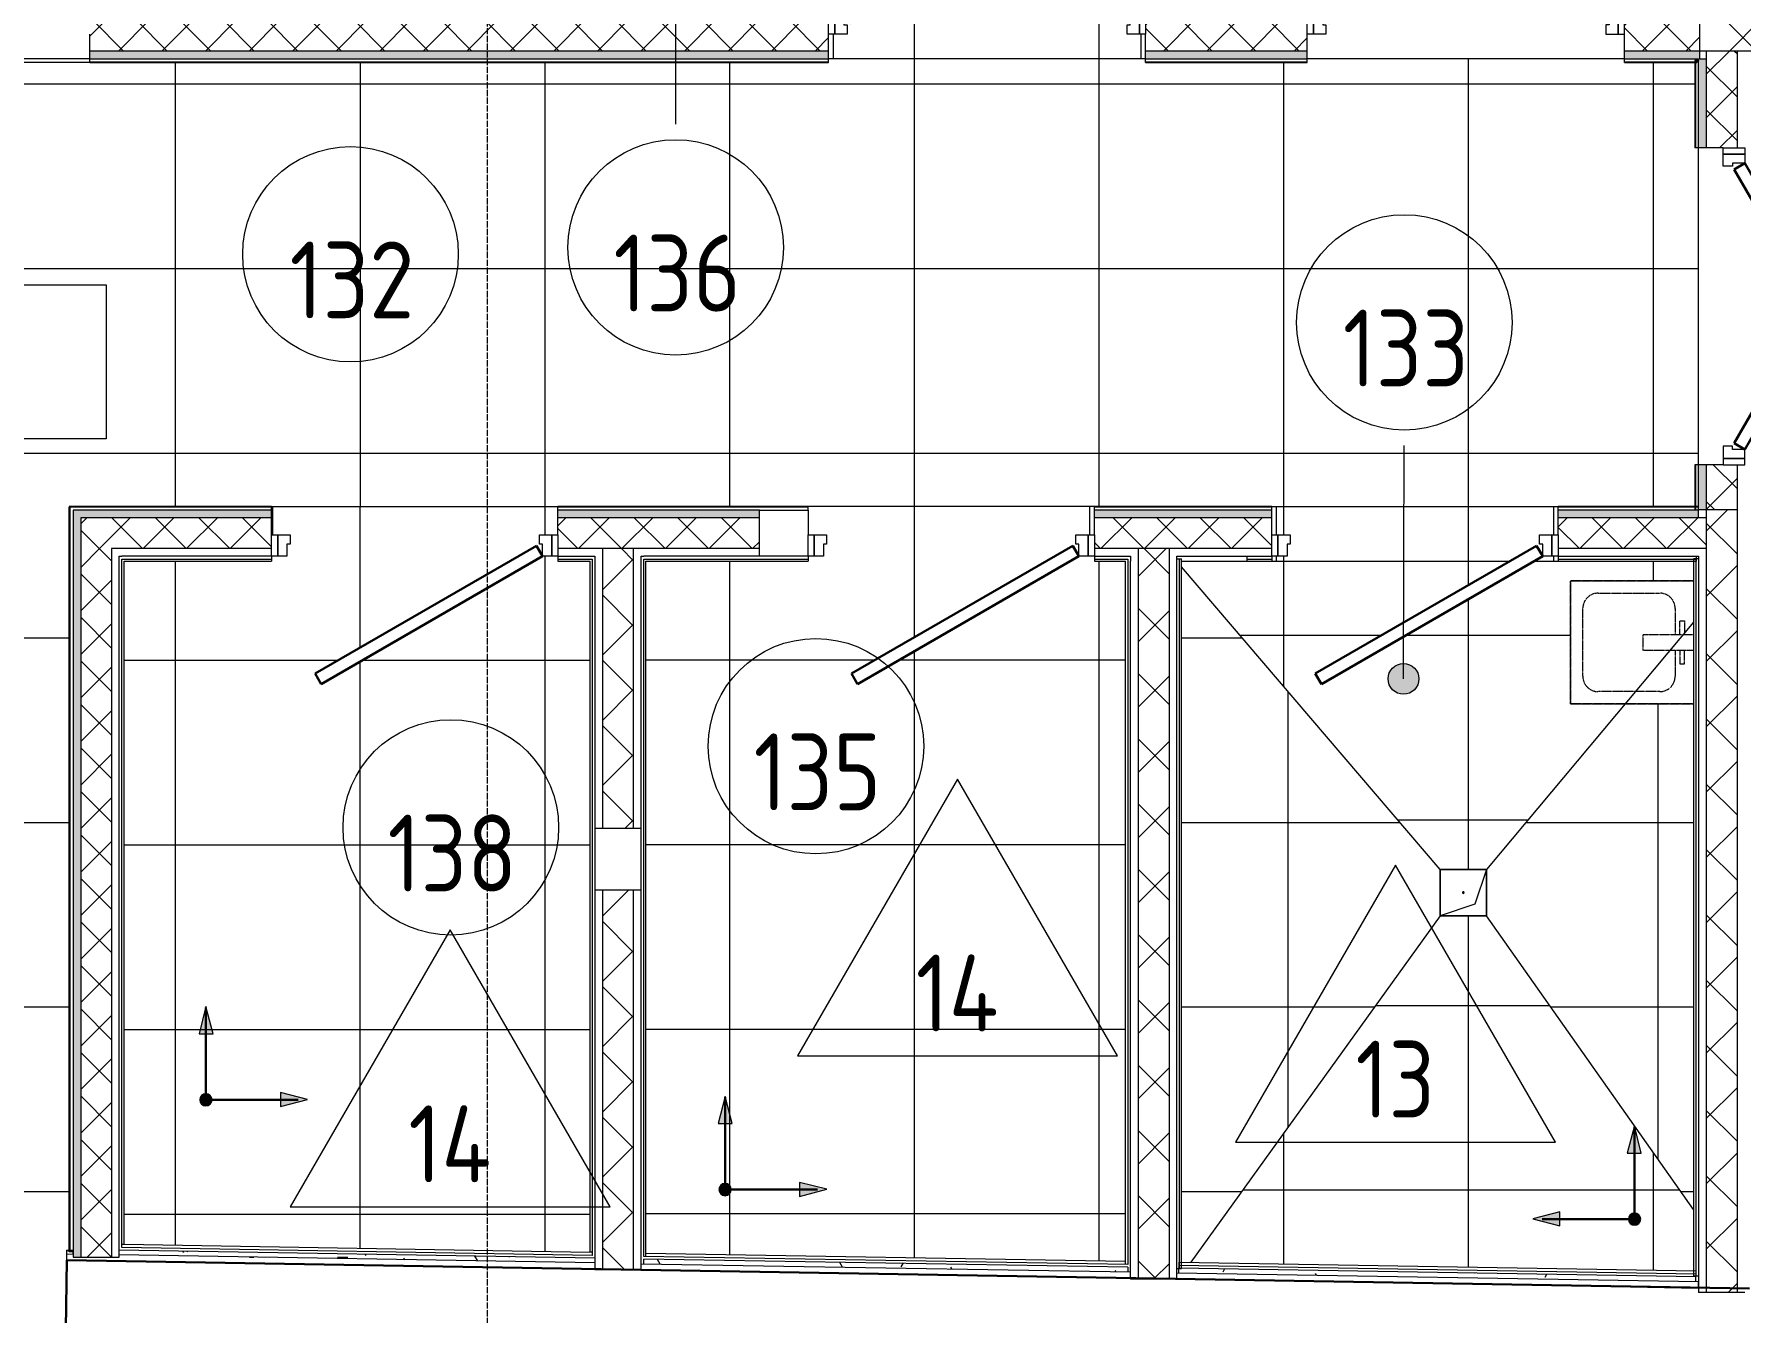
# Model space of a CAD drawing. Header units: millimetres. Extents: x -12447 to 83753, y -46415 to 46712.
# Drawn here: x 47377 to 52920, y 36903 to 41059 of the extents above; entities that cross this region are included whole.
import ezdxf

# ---------------------------------------------------------------- set-up
doc = ezdxf.new("R2010")
doc.units = ezdxf.units.MM
doc.linetypes.add('200_ШТРИХ_ш1п0_6_', pattern=[1.6, 1, -0.6])
doc.linetypes.add('ADSK_Линия сетки', pattern=[25, 20, -2.5, 0, -2.5])
for name, color, linetype, lineweight in [('Аннотация', 7, 'Continuous', 20), ('Двери', 7, 'Continuous', 9), ('Марки', 7, 'Continuous', 20), ('Марки помещений', 7, 'Continuous', 20), ('Обобщенные модели', 7, 'Continuous', 18), ('Оси', 7, 'Continuous', 9), ('Отметки', 7, 'Continuous', 9), ('Перекрытие', 7, 'Continuous', 18), ('Перекрытие штриховка', 7, 'Continuous', 18), ('Сантехника', 7, 'Continuous', 18), ('Стены внутренние', 7, 'Continuous', 18), ('Стены несущие', 7, 'Continuous', 30), ('Стены отделка', 7, 'Continuous', 30), ('Стены штриховка', 7, 'Continuous', 9), ('Узлы', 7, 'Continuous', 18)]:
    doc.layers.add(name, color=color, linetype=linetype, lineweight=lineweight)
doc.layers.add('Линии', color=7, linetype='Continuous', lineweight=9, true_color=0x00a600)
doc.styles.add('GOST Common_1', font='GOST_Common.ttf', dxfattribs={"width": 0.9, "height": 250})
pattern_1 = [(45, (0, 0), (-70.71068, 70.71068), []), (135, (0, 0), (-70.71068, -70.71068), [])]
pattern_2 = [(45, (0, 0), (-106.06602, 106.06602), []), (135, (0, 0), (-106.06602, -106.06602), [])]
pattern_3 = [(0, (0, 0), (406.4, 101.6), [33.528, -271.272, 33.528, -271.272, -1625.6]), (0, (0, 0), (406.4, 101.6), [-609.6, 33.528, -576.072, 33.528, -271.272, -711.2]), (0, (0, 0), (406.4, 101.6), [-1524, 33.528, -169.672, 33.528, -474.472]), (120, (152.4, 50.8), (-291.18818, 301.15272), [33.528, -271.272, 33.528, -271.272, -1625.6]), (120, (152.4, 50.8), (-291.18818, 301.15272), [-609.6, 33.528, -576.072, 33.528, -271.272, -711.2]), (120, (152.4, 50.8), (-291.18818, 301.15272), [-1524, 33.528, -169.672, 33.528, -474.472]), (240, (203.2, 254), (-115.21182, -402.75272), [33.528, -271.272, 33.528, -271.272, -1625.6]), (240, (203.2, 254), (-115.21182, -402.75272), [-609.6, 33.528, -576.072, 33.528, -271.272, -711.2]), (240, (203.2, 254), (-115.21182, -402.75272), [-1524, 33.528, -169.672, 33.528, -474.472])]

# ---------------------------------------------------------------- blocks, each defined once
blk = doc.blocks.new('AC_Дверь_Однопольная_Деревянная - 900х2100Н композитная Д-22п_-6540846-План полов 1-го этажа')
at = {"layer": 'Двери', "lineweight": 30}
for p, q in [((-415, 75), (303.8, 490)), ((323.8, 455.4), (-395, 40.4)), ((303.8, 490), (323.8, 455.4)), ((-395, 40.4), (-415, 75))]:
    blk.add_line(p, q, dxfattribs=at)
at = {"layer": 'Двери'}
for p, q in [((-465, 75), (-445, 75)), ((-465, 5), (-465, 75)), ((-445, 75), (-415, 75)), ((-445, 5), (-445, 75)), ((-445, 75), (-445, 5)), ((-415, 75), (-415, 35)), ((415, 75), (445, 75)), ((415, 35), (415, 75)), ((445, 75), (445, 5)), ((445, 75), (465, 75)), ((445, 5), (445, 75)), ((465, 75), (465, 5)), ((-445, 5), (-465, 5)), ((-405, 5), (-445, 5)), ((-415, 35), (-405, 35)), ((-405, 35), (-405, 5)), ((405, 35), (415, 35)), ((405, 5), (405, 35)), ((445, 5), (405, 5)), ((465, 5), (445, 5))]:
    blk.add_line(p, q, dxfattribs=at)
blk = doc.blocks.new('AC_Дверь_Двупольная_Стальная - 1000х2100Н композит с пластинами в 2-х уровнях Д26-6540843-План полов 1-го этажа')
at = {"layer": 'Двери', "lineweight": 30}
for p, q in [((-465, 75), (-62.3, 307.5)), ((-62.3, 307.5), (-42.3, 272.9)), ((62.3, 307.5), (42.3, 272.9)), ((465, 75), (62.3, 307.5)), ((-42.3, 272.9), (-445, 40.4)), ((42.3, 272.9), (445, 40.4)), ((-445, 40.4), (-465, 75)), ((445, 40.4), (465, 75))]:
    blk.add_line(p, q, dxfattribs=at)
at = {"layer": 'Двери'}
for p, q in [((-515, 75), (-495, 75)), ((-515, 5), (-515, 75)), ((-495, 75), (-465, 75)), ((-495, 5), (-495, 75)), ((-495, 75), (-495, 5)), ((-465, 75), (-465, 35)), ((495, 75), (465, 75)), ((465, 75), (465, 35)), ((495, 5), (495, 75)), ((515, 75), (495, 75)), ((495, 75), (495, 5)), ((515, 5), (515, 75)), ((-495, 5), (-515, 5)), ((-455, 5), (-495, 5)), ((-465, 35), (-455, 35)), ((-455, 35), (-455, 5)), ((465, 35), (455, 35)), ((455, 35), (455, 5)), ((455, 5), (495, 5)), ((495, 5), (515, 5))]:
    blk.add_line(p, q, dxfattribs=at)
blk = doc.blocks.new('AC_Дверь_Двупольная_Стальная - 1000х2100Н композит с пластинами в 2-х уровнях Д26-V3-План полов 1-го этажа')
at = {"layer": 'Двери', "lineweight": 30}
for p, q in [((-465, 75), (-62.3, 307.5)), ((-62.3, 307.5), (-42.3, 272.9)), ((62.3, 307.5), (42.3, 272.9)), ((465, 75), (62.3, 307.5)), ((-42.3, 272.9), (-445, 40.4)), ((42.3, 272.9), (445, 40.4)), ((-445, 40.4), (-465, 75)), ((445, 40.4), (465, 75))]:
    blk.add_line(p, q, dxfattribs=at)
at = {"layer": 'Двери'}
for p, q in [((-515, 75), (-495, 75)), ((-515, 5), (-515, 75)), ((-495, 75), (-465, 75)), ((-495, 5), (-495, 75)), ((-495, 75), (-495, 5)), ((-465, 75), (-465, 35)), ((495, 75), (465, 75)), ((465, 75), (465, 35)), ((495, 5), (495, 75)), ((515, 75), (495, 75)), ((495, 75), (495, 5)), ((515, 5), (515, 75)), ((-495, 5), (-515, 5)), ((-455, 5), (-495, 5)), ((-465, 35), (-455, 35)), ((-455, 35), (-455, 5)), ((465, 35), (455, 35)), ((455, 35), (455, 5)), ((455, 5), (495, 5)), ((495, 5), (515, 5))]:
    blk.add_line(p, q, dxfattribs=at)
blk = doc.blocks.new('GM_Отверстие прямоугольное _в плите_ - Отверстие-1400855-План полов 1-го этажа')
at = {"layer": 'Обобщенные модели'}
for p, q in [((-75, -75), (-75, 75)), ((-75, 75), (75, 75)), ((75, 75), (-75, 75)), ((-75, 75), (-75, -75)), ((-37.5, 37.5), (75, 75)), ((75, 75), (75, -75)), ((75, -75), (75, 75)), ((-75, -75), (-37.5, 37.5)), ((75, -75), (-75, -75)), ((-75, -75), (75, -75))]:
    blk.add_line(p, q, dxfattribs=at)
for start, end in [(360, 180), (180, 360), (60, 165), (300, 360), (195, 270)]:
    blk.add_arc((0, 0), 2.5, start, end, dxfattribs=at)
blk = doc.blocks.new('SND_2D_Раковина - 400х400-V91-План полов 1-го этажа')
at = {"layer": 'Сантехника', "linetype": '200_ШТРИХ_ш1п0_6_'}
for p, q in [((-200, 180), (-200, -220)), ((-200, -220), (-200, 180)), ((-25, 180), (-25, 15)), ((25, 15), (25, 180)), ((200, -220), (200, 180)), ((200, 180), (200, -220)), ((-110, 120), (-25, 120)), ((-70, 150), (-25, 150)), ((-70, 135), (-70, 150)), ((-25, 135), (-70, 135)), ((70, 150), (25, 150)), ((25, 135), (70, 135)), ((25, 120), (110, 120)), ((70, 135), (70, 150)), ((-160, -130), (-160, 70)), ((160, 70), (160, -130)), ((-25, 15), (25, 15)), ((-200, -220), (200, -220)), ((200, -220), (-200, -220)), ((110, -180), (-110, -180))]:
    blk.add_line(p, q, dxfattribs=at)
for centre, start, end in [((-110, 70), 90, 180), ((110, 70), 0, 90), ((-110, -130), 180, 270), ((110, -130), 270, 0)]:
    blk.add_arc(centre, 50, start, end, dxfattribs=at)
blk = doc.blocks.new('AC_Дверь_Однопольная_Деревянная - 1000х2100 композит Д24п-6540842-План полов 1-го этажа')
at = {"layer": 'Двери', "lineweight": 30}
for p, q in [((-465, 75), (340.4, 540)), ((360.4, 505.4), (-445, 40.4)), ((340.4, 540), (360.4, 505.4)), ((-445, 40.4), (-465, 75))]:
    blk.add_line(p, q, dxfattribs=at)
at = {"layer": 'Двери'}
for p, q in [((-515, 75), (-495, 75)), ((-515, 5), (-515, 75)), ((-495, 75), (-465, 75)), ((-495, 5), (-495, 75)), ((-495, 75), (-495, 5)), ((-465, 75), (-465, 35)), ((465, 75), (495, 75)), ((465, 35), (465, 75)), ((495, 75), (495, 5)), ((495, 75), (515, 75)), ((495, 5), (495, 75)), ((515, 75), (515, 5)), ((-495, 5), (-515, 5)), ((-455, 5), (-495, 5)), ((-465, 35), (-455, 35)), ((-455, 35), (-455, 5)), ((455, 35), (465, 35)), ((455, 5), (455, 35)), ((495, 5), (455, 5)), ((515, 5), (495, 5))]:
    blk.add_line(p, q, dxfattribs=at)
blk = doc.blocks.new('ADSK_Марка_Помещение_ОдноЗначение - Номер-159740-План полов 1-го этажа')
at = {"layer": 'Марки помещений'}
blk.add_circle((0, 0), 3.5, dxfattribs=at)
blk = doc.blocks.new('ADSK_Марка_ПерекрытиеПол - Экземпляр_Отделка пола-158379-План полов 1-го этажа')
at = {"layer": 'Марки', "color": 1, "true_color": 0xff0000}
for p, q in [((0, 9), (-5.196, 0)), ((5.196, 0), (0, 9)), ((-5.196, 0), (5.196, 0))]:
    blk.add_line(p, q, dxfattribs=at)
blk = doc.blocks.new('Высотные отметки - Рамка-12095-План полов 1-го этажа')
at = {"layer": 'Аннотация'}
for p, q in [((-6.5, 0), (-6.5, 5)), ((-6.5, 5), (6.5, 5)), ((6.5, 5), (6.5, 0)), ((6.5, 0), (-6.5, 0))]:
    blk.add_line(p, q, dxfattribs=at)

msp = doc.modelspace()

# ---------------------------------------------------------------- hatches: boundary and pattern name
at = {"layer": 'Марки помещений'}
h = msp.add_hatch(color=256, dxfattribs=at)
edge = h.paths.add_edge_path()
edge.add_arc((51824.691, 38963.326), 50, 0, 360)
at = {"layer": 'Перекрытие штриховка', "lineweight": 9, "true_color": 0x787878}
h = msp.add_hatch(dxfattribs=at)
h.set_pattern_fill('FP_151', color=8, style=0, pattern_type=2)
h.set_pattern_definition([(270, (50235.9, 42158.8), (600, 4e-14), []), (0, (50235.9, 42158.8), (0, 600), [])])
h.paths.add_polyline_path([(51060.136, 41140.805), (51060.136, 41138.805), (51060.802, 41138.805)])
h.paths.add_polyline_path([(50007.136, 41128.805), (50812.539, 41593.805), (50832.539, 41559.164), (50027.136, 41094.164), (50010.454, 41123.057)])
h.paths.add_polyline_path([(50017.136, 40978.805), (50972.136, 40978.805), (50972.136, 41058.805), (50927.136, 41058.805), (50927.136, 41088.805), (50937.136, 41088.805), (50937.136, 41128.805), (50987.136, 41128.805), (50987.136, 41140.805), (51060.136, 41140.805), (51060.136, 42952.805), (51072.136, 42952.805), (51072.136, 42988.805), (51083.986, 42988.805), (51083.986, 43418.805), (49943.986, 43418.805), (49943.986, 42946.805), (49884.136, 42946.805), (49884.136, 41140.805), (49957.136, 41140.805), (49957.136, 41128.805), (50007.136, 41128.805), (50007.136, 41088.805), (50017.136, 41088.805), (50017.136, 41058.805), (49972.136, 41058.805), (49972.136, 40978.805), (50007.136, 40978.805)])
h.paths.add_polyline_path([(51060.136, 41128.805), (51072.136, 41128.805), (51072.136, 41134.805), (51060.136, 41134.805)])
h.paths.add_polyline_path([(49878.136, 42946.805), (49878.136, 42958.805), (49872.136, 42958.805), (49872.136, 42946.805)])
h = msp.add_hatch(dxfattribs=at)
h.set_pattern_fill('FP_74', color=8, style=0, pattern_type=2)
h.set_pattern_definition([(0, (46635.9, 33073.96), (0, 600), []), (90, (46635.9, 33073.96), (-600, 4e-14), [])])
h.paths.add_polyline_path([(46687.957, 40978.805), (47557.957, 40978.805), (47557.957, 41058.805), (47497.957, 41058.805), (47497.957, 41088.805), (47507.957, 41088.805), (47507.957, 41128.805), (47557.957, 41128.805), (47557.957, 41144.705), (48256.235, 41144.705), (48256.235, 42586.266), (47891.776, 41955.004), (47857.135, 41975.004), (48256.235, 42666.266), (48256.235, 42923.805), (46026.444, 42923.805), (46026.444, 41144.705), (46627.957, 41144.705), (46627.957, 41128.805), (46677.957, 41128.805), (46677.957, 41088.805), (46687.957, 41088.805), (46687.957, 41058.805), (46627.957, 41058.805), (46627.957, 40978.805), (46677.957, 40978.805)])
h.paths.add_polyline_path([(46697.957, 41094.164), (46677.957, 41128.805), (47396.758, 41543.805), (47416.758, 41509.164), (46736.141, 41116.21)])
h = msp.add_hatch(dxfattribs=at)
h.set_pattern_fill('FP_65', color=8, style=0, pattern_type=2)
h.set_pattern_definition([(0, (49635.9, 37296.7), (0, 600), []), (90, (49635.9, 37296.7), (-600, 4e-14), [])])
h.paths.add_polyline_path([(47455.885, 33467.866), (47455.885, 33471.553), (48438.885, 33471.553), (48438.885, 35363), (48470.885, 35363), (48470.885, 36283), (48030.526, 35520.276), (47995.885, 35540.276), (48470.885, 36363), (48470.885, 36413), (48438.885, 36413), (48438.885, 36587.866), (48435.875, 36587.528), (48435.682, 36576.121), (47474.429, 36592.379), (47483.37, 37106.301), (47490.957, 37106.301), (47490.957, 39521.692), (47492.957, 39521.692), (47492.957, 39523.692), (52770.957, 39523.692), (52770.957, 39659.192), (52782.957, 39659.192), (52782.957, 40689.192), (52770.957, 40689.192), (52770.957, 40966.805), (52542.136, 40966.805), (52542.136, 40978.805), (51512.136, 40978.805), (51512.136, 40966.805), (50987.136, 40966.805), (50987.136, 40978.805), (49957.136, 40978.805), (49957.136, 40966.805), (47557.957, 40966.805), (47557.957, 40978.805), (46627.957, 40978.805), (46627.957, 40966.805), (46021.854, 40966.805), (46021.854, 37131.02), (46261.544, 37126.966), (46252.604, 36613.044), (46153.724, 36614.717), (46153.724, 35618.813), (46151.724, 35618.813), (46151.7, 35616.813), (46007.694, 35616.813), (46013.182, 33850.813), (46163.492, 33850.813), (46163.492, 33848.813), (46165.492, 33848.813), (46165.492, 33471.553), (46405.885, 33471.553), (46405.885, 33467.866), (47353.675, 33467.866)])
h.paths.add_polyline_path([(46003.492, 33838.813), (46007.182, 33839.813), (46007.182, 33844.813), (46001.182, 33844.794), (46001.2, 33838.813)])
h.paths.add_polyline_path([(45995.676, 35622.794), (46001.676, 35622.831), (46001.182, 35628.813), (45995.657, 35628.813), (45995.676, 35622.831)])
h.paths.add_polyline_path([(46141.724, 36620.819), (46147.724, 36620.819), (46147.656, 36626.821), (46141.724, 36626.818), (46141.724, 36625.042)])
h.paths.add_polyline_path([(52782.957, 40972.805), (52782.957, 40978.805), (52776.957, 40978.805), (52776.957, 40972.805)])
h = msp.add_hatch(dxfattribs=at)
h.set_pattern_fill('FP_66', color=8, style=0, pattern_type=2)
h.set_pattern_definition([(270, (47235.84, 39023.7), (600, 4e-14), []), (0, (47235.84, 39023.7), (0, 600), [])])
h.paths.add_polyline_path([(49027.957, 39361.692), (48309.156, 38946.692), (48289.156, 38981.333), (49007.957, 39396.333), (49025.95, 39365.167)])
h.paths.add_polyline_path([(49182.057, 37100.575), (49182.057, 39345.792), (49077.957, 39345.792), (49077.957, 39361.692), (49027.957, 39361.692), (49027.957, 39401.692), (49017.957, 39401.692), (49017.957, 39431.692), (49077.957, 39431.692), (49077.957, 39523.692), (48152.062, 39523.692), (48152.062, 39431.692), (48207.957, 39431.692), (48207.957, 39401.692), (48197.957, 39401.692), (48197.957, 39361.692), (48147.957, 39361.692), (48147.957, 39345.792), (47668.857, 39345.792), (47668.857, 37126.168), (49177.957, 37100.644)])
h = msp.add_hatch(dxfattribs=at)
h.set_pattern_fill('FP_67', color=8, style=0, pattern_type=2)
h.set_pattern_definition([(270, (46635.9, 37225), (600, 4e-14), []), (0, (46635.9, 37225), (0, 600), [])])
h.paths.add_polyline_path([(50770.457, 39361.692), (50051.656, 38946.692), (50031.656, 38981.333), (50750.457, 39396.333), (50766.845, 39367.947)])
h.paths.add_polyline_path([(50922.057, 37071.146), (50922.057, 39345.792), (50820.457, 39345.792), (50820.457, 39361.692), (50770.457, 39361.692), (50770.457, 39401.692), (50760.457, 39401.692), (50760.457, 39431.692), (50805.457, 39431.692), (50805.457, 39523.692), (49890.457, 39523.692), (49890.457, 39431.692), (49950.457, 39431.692), (49950.457, 39401.692), (49940.457, 39401.692), (49940.457, 39361.692), (49890.457, 39361.692), (49890.457, 39345.792), (49363.857, 39345.792), (49363.857, 37097.5), (50911.182, 37071.329)])
h = msp.add_hatch(dxfattribs=at)
h.set_pattern_fill('FP_71', color=8, style=0, pattern_type=2)
h.set_pattern_definition([(0, (46035.9, 37296.7), (0, 600), []), (90, (46035.9, 37296.7), (-600, 4e-14), [])])
h.paths.add_polyline_path([(52276.716, 39361.692), (52276.716, 39401.692), (52266.716, 39401.692), (52266.716, 39431.692), (52311.716, 39431.692), (52311.716, 39523.692), (51411.716, 39523.692), (51411.716, 39431.692), (51456.716, 39431.692), (51456.716, 39401.692), (51446.716, 39401.692), (51446.716, 39361.692), (51411.716, 39361.692), (51411.716, 39345.792), (52169.176, 39345.792), (52256.716, 39396.333), (52262.075, 39387.051)])
h.paths.add_polyline_path([(52311.716, 39345.792), (52311.716, 39361.692), (52276.716, 39361.692), (52249.176, 39345.792), (52306.716, 39345.792)])
h = msp.add_hatch(dxfattribs=at)
h.set_pattern_fill('FP_70', color=8, style=0, pattern_type=2)
h.set_pattern_definition([(0, (46051.2, 37296.7), (0, 600), []), (90, (46051.2, 37296.7), (-599.836, 4e-14), [])])
h.paths.add_polyline_path([(51094.951, 37033.216), (51094.951, 37046.982), (51087.957, 37046.982), (51087.957, 37033.335)])
h.paths.add_polyline_path([(51133.815, 37067.564), (51943.857, 38193.805), (51943.857, 38343.805), (51103.857, 39327.178), (51103.857, 37068.071)])
h = msp.add_hatch(dxfattribs=at)
h.set_pattern_fill('FP_73', color=8, style=0, pattern_type=2)
h.set_pattern_definition([(0, (46035.9, 37304.93), (0, 599.88), []), (90, (46035.9, 37304.93), (-600, 4e-14), [])])
h.paths.add_polyline_path([(51943.857, 38343.805), (52093.857, 38343.805), (52544.487, 38881.912), (52367.057, 38881.912), (52367.057, 39281.912), (52767.057, 39281.912), (52767.057, 39345.792), (52249.176, 39345.792), (51557.915, 38946.692), (51537.915, 38981.333), (52169.176, 39345.792), (51103.857, 39345.792), (51103.857, 39327.178), (51537.915, 38819.034)])
h = msp.add_hatch(dxfattribs=at)
h.set_pattern_fill('FP_72', color=8, style=0, pattern_type=2)
h.set_pattern_definition([(0, (46052.87, 37296.7), (0, 600), []), (90, (46052.87, 37296.7), (-599.83, 4e-14), [])])
h.paths.add_polyline_path([(52767.057, 37239.082), (52767.057, 38881.912), (52544.487, 38881.912), (52093.857, 38343.805), (52093.857, 38193.805), (52723.169, 37301.324)])
h = msp.add_hatch(dxfattribs=at)
h.set_pattern_fill('FP_69', color=8, style=0, pattern_type=2)
h.set_pattern_definition([(0, (46035.9, 37301.9), (0, 599.915), []), (90, (46035.9, 37301.9), (-600, 4e-14), [])])
h.paths.add_polyline_path([(52782.957, 37004.667), (52782.957, 37022.304), (52775.007, 37022.304), (52775.303, 37004.796)])
h.paths.add_polyline_path([(52767.057, 37039.941), (52767.057, 37239.082), (52093.857, 38193.805), (51943.857, 38193.805), (51133.815, 37067.564), (52507.283, 37044.334)])
at = {"layer": 'Стены внутренние', "lineweight": 9, "true_color": 0x0000ff}
h = msp.add_hatch(dxfattribs=at)
h.set_pattern_fill('FP_1', color=5, style=0, pattern_type=2)
h.set_pattern_definition(pattern_1)
h.paths.add_polyline_path([(51197.136, 41003.805), (51512.136, 41003.805), (51512.136, 41103.805), (50987.136, 41103.805), (50987.136, 41003.805), (51116.294, 41003.805)])
h.paths.add_polyline_path([(52787.719, 41003.805), (52787.719, 41103.805), (52542.136, 41103.805), (52542.136, 41003.805), (52782.957, 41003.805)])
h.paths.add_polyline_path([(49722.136, 41003.805), (49957.136, 41003.805), (49957.136, 41103.805), (47557.957, 41103.805), (47557.957, 41003.805), (49025.95, 41003.805)])
h.paths.add_polyline_path([(46027.071, 41003.805), (46627.957, 41003.805), (46627.957, 41103.805), (46021.854, 41103.805), (46021.854, 41003.805)])
h.paths.add_polyline_path([(45993.942, 41003.805), (45994.709, 41103.805), (45991.854, 41103.805), (45991.854, 41003.805)])
at = {"layer": 'Стены внутренние', "lineweight": 9}
h = msp.add_hatch(dxfattribs=at)
h.set_pattern_fill('FP_2', color=256, style=0, pattern_type=2)
h.set_pattern_definition(pattern_2)
h.paths.add_polyline_path([(52787.719, 41003.805), (54813.834, 41003.805), (54813.025, 41103.805), (52787.719, 41103.805)])
at = {"layer": 'Стены внутренние'}
h = msp.add_hatch(color=256, dxfattribs=at)
h.paths.add_polyline_path([(49025.95, 40978.805), (49957.136, 40978.805), (49957.136, 41003.805), (47557.957, 41003.805), (47558.438, 40978.805), (48607.882, 40978.805)])
h.paths.add_polyline_path([(46034.567, 40978.805), (46627.957, 40978.805), (46627.957, 41003.805), (46021.854, 41003.805), (46021.854, 40978.805)])
h.paths.add_polyline_path([(52776.957, 40978.805), (52787.719, 40978.805), (52787.719, 41003.805), (52542.136, 41003.805), (52542.136, 40978.805)])
h.paths.add_polyline_path([(51512.136, 40978.805), (51512.136, 41003.805), (50987.136, 41003.805), (50987.136, 40978.805), (51238.036, 40978.805)])
h = msp.add_hatch(color=256, dxfattribs=at)
h.paths.add_polyline_path([(52788.57, 39513.805), (52807.957, 39513.805), (52807.957, 39659.192), (52782.957, 39659.192), (52782.957, 39513.805)])
h.paths.add_polyline_path([(52782.957, 40689.192), (52807.957, 40689.192), (52807.957, 40978.805), (52782.957, 40978.166), (52782.957, 40875.8)])
at = {"layer": 'Стены внутренние', "lineweight": 9, "true_color": 0x0000ff}
h = msp.add_hatch(dxfattribs=at)
h.set_pattern_fill('FP_1', color=5, style=0, pattern_type=2)
h.set_pattern_definition(pattern_1)
h.paths.add_polyline_path([(52898.316, 39513.805), (52907.957, 39513.805), (52907.957, 39659.192), (52807.957, 39659.192), (52807.957, 39513.805)])
h.paths.add_polyline_path([(52907.957, 40689.192), (52907.957, 41003.805), (52807.957, 41003.805), (52807.957, 40689.192), (52898.316, 40689.192)])
at = {"layer": 'Стены внутренние'}
h = msp.add_hatch(color=256, dxfattribs=at)
h.paths.add_polyline_path([(49197.957, 39486.692), (49732.957, 39486.692), (49732.957, 39511.692), (49077.957, 39511.692), (49077.957, 39486.692)])
h.paths.add_polyline_path([(52782.957, 39486.692), (52782.957, 39511.692), (52326.716, 39511.692), (52326.716, 39486.692), (52370.501, 39486.692)])
h.paths.add_polyline_path([(51062.957, 39486.692), (51396.716, 39486.692), (51396.716, 39511.692), (50820.457, 39511.692), (50820.457, 39486.692), (51061.615, 39486.692)])
h.paths.add_polyline_path([(47771.744, 39486.692), (48147.957, 39486.692), (48147.957, 39511.692), (47502.957, 39511.692), (47502.957, 39486.692), (47652.957, 39486.692)])
msp.add_hatch(color=256, dxfattribs=at).paths.add_polyline_path([(47505.907, 37083.967), (47527.957, 37083.967), (47527.957, 39486.692), (47502.957, 39486.692), (47502.957, 37083.967)])
at = {"layer": 'Стены внутренние', "lineweight": 9, "true_color": 0x0000ff}
h = msp.add_hatch(dxfattribs=at)
h.set_pattern_fill('FP_1', color=5, style=0, pattern_type=2)
h.set_pattern_definition(pattern_1)
h.paths.add_polyline_path([(47652.957, 39386.692), (48147.957, 39386.692), (48147.957, 39486.692), (47527.957, 39486.692), (47527.957, 39386.692), (47648.456, 39386.692)])
h.paths.add_polyline_path([(52807.957, 39386.692), (52807.957, 39486.692), (52326.716, 39486.692), (52326.716, 39386.692), (52788.57, 39386.692)])
h.paths.add_polyline_path([(49444.019, 39386.692), (49732.957, 39386.692), (49732.957, 39486.692), (49077.957, 39486.692), (49077.957, 39386.692), (49347.957, 39386.692)])
h.paths.add_polyline_path([(51062.957, 39386.692), (51396.716, 39386.692), (51396.716, 39486.692), (50820.457, 39486.692), (50820.457, 39386.692), (51062.688, 39386.692)])
at = {"layer": 'Стены внутренние', "lineweight": 9}
h = msp.add_hatch(dxfattribs=at)
h.set_pattern_fill('FP_2', color=256, style=0, pattern_type=2)
h.set_pattern_definition(pattern_2)
h.paths.add_polyline_path([(52907.957, 36968.805), (52907.957, 39513.805), (52807.957, 39513.805), (52807.957, 36968.805)])
at = {"layer": 'Стены внутренние', "lineweight": 9, "true_color": 0x0000ff}
h = msp.add_hatch(dxfattribs=at)
h.set_pattern_fill('FP_1', color=5, style=0, pattern_type=2)
h.set_pattern_definition(pattern_1)
h.paths.add_polyline_path([(47527.957, 37083.967), (47627.957, 37083.967), (47627.682, 39386.692), (47527.957, 39386.692), (47527.957, 37301.324)])
at = {"layer": 'Стены внутренние', "lineweight": 9}
h = msp.add_hatch(dxfattribs=at)
h.set_pattern_fill('FP_2', color=256, style=0, pattern_type=2)
h.set_pattern_definition(pattern_2)
h.paths.add_polyline_path([(49322.957, 37043.268), (49322.957, 38276.692), (49222.957, 38276.692), (49222.957, 37044.875), (49317.957, 37043.268)])
h.paths.add_polyline_path([(49322.957, 38476.692), (49322.957, 39386.692), (49222.957, 39386.692), (49222.957, 38476.692)])
h = msp.add_hatch(dxfattribs=at)
h.set_pattern_fill('FP_2', color=256, style=0, pattern_type=2)
h.set_pattern_definition(pattern_2)
h.paths.add_polyline_path([(51062.957, 37013.755), (51062.688, 39386.692), (50962.957, 39386.692), (50963.097, 37015.444)])
h = msp.add_hatch(dxfattribs=at)
h.set_pattern_fill('FP_6', color=256, style=0, pattern_type=2)
h.set_pattern_definition(pattern_3)
h.paths.add_polyline_path([(49197.957, 37065.301), (49197.957, 37080.303), (47652.957, 37106.434), (47652.957, 37091.432), (49188.856, 37065.455)])
h = msp.add_hatch(dxfattribs=at)
h.set_pattern_fill('FP_6', color=256, style=0, pattern_type=2)
h.set_pattern_definition(pattern_3)
h.paths.add_polyline_path([(50928.957, 37036.024), (50928.957, 37051.026), (49356.957, 37077.497), (49356.957, 37062.611), (50928.22, 37036.036)])
h = msp.add_hatch(dxfattribs=at)
h.set_pattern_fill('FP_6', color=256, style=0, pattern_type=2)
h.set_pattern_definition(pattern_3)
h.paths.add_polyline_path([(52774.711, 37004.806), (52774.965, 37019.804), (51095.205, 37048.214), (51094.951, 37033.216), (52507.283, 37009.329)])
at = {"layer": 'Узлы', "true_color": 0xff0000}
for points in [[(47912.695, 37810.2), (47958.303, 37810.2), (47934.678, 37898.37), (47914.678, 37818.154)], [(47934.678, 37575.549), (47939.854, 37576.23), (47944.678, 37578.228), (47948.82, 37581.406), (47951.998, 37585.549), (47953.996, 37590.372), (47954.678, 37595.549), (47953.996, 37600.725), (47951.998, 37605.549), (47948.82, 37609.691), (47944.678, 37612.869), (47939.854, 37614.867), (47934.678, 37615.549), (47929.501, 37614.867), (47924.678, 37612.869), (47920.536, 37609.691), (47917.357, 37605.549), (47915.359, 37600.725), (47914.678, 37595.549), (47915.359, 37590.372), (47917.357, 37585.549), (47920.536, 37581.406), (47924.678, 37578.228), (47929.501, 37576.23)], [(48176.722, 37573.163), (48264.893, 37596.788), (48176.722, 37618.771), (48176.722, 37576.23)], [(49598.959, 37518.216), (49644.568, 37518.216), (49620.942, 37606.386), (49600.942, 37526.17)], [(52551.382, 37422.439), (52596.99, 37422.439), (52575.007, 37510.609)], [(49620.942, 37283.565), (49626.119, 37284.246), (49630.942, 37286.244), (49635.085, 37289.422), (49638.263, 37293.565), (49640.647, 37301.324), (49640.942, 37303.565), (49640.261, 37308.741), (49638.263, 37313.565), (49635.085, 37317.707), (49630.942, 37320.885), (49626.119, 37322.883), (49620.942, 37323.565), (49615.766, 37322.883), (49610.942, 37320.885), (49606.8, 37317.707), (49603.622, 37313.565), (49601.624, 37308.741), (49601.237, 37301.324), (49601.624, 37298.388), (49603.622, 37293.565), (49606.8, 37289.422), (49610.942, 37286.244), (49615.766, 37284.246)], [(49862.987, 37281.179), (49951.157, 37304.804), (49862.987, 37326.787), (49862.987, 37301.324)], [(52332.962, 37185.402), (52332.962, 37231.011), (52244.792, 37209.027)], [(52575.007, 37187.788), (52580.183, 37188.469), (52585.007, 37190.467), (52589.149, 37193.646), (52592.327, 37197.788), (52594.325, 37202.611), (52595.007, 37207.788), (52594.325, 37212.964), (52592.327, 37217.788), (52589.149, 37221.93), (52585.007, 37225.108), (52580.183, 37227.106), (52575.007, 37227.788), (52569.83, 37227.106), (52565.007, 37225.108), (52560.865, 37221.93), (52557.686, 37217.788), (52555.688, 37212.964), (52555.007, 37207.788), (52555.688, 37202.611), (52557.686, 37197.788), (52560.865, 37193.646), (52565.007, 37190.467), (52569.83, 37188.469)]]:
    msp.add_hatch(color=1, dxfattribs=at).paths.add_polyline_path(points)

# ---------------------------------------------------------------- linework, layer by layer
at = {"layer": 'Линии', "color": 1, "lineweight": 18, "true_color": 0xff0000}
for p, q in [((47934.678, 37898.37), (47912.695, 37810.2)), ((47958.303, 37810.2), (47934.678, 37898.37)), ((47912.695, 37810.2), (47958.303, 37810.2)), ((48264.893, 37596.788), (48176.722, 37618.771)), ((48176.722, 37618.771), (48176.722, 37573.163)), ((48176.722, 37573.163), (48264.893, 37596.788)), ((49620.942, 37606.386), (49598.959, 37518.216)), ((49644.568, 37518.216), (49620.942, 37606.386)), ((49598.959, 37518.216), (49644.568, 37518.216)), ((52575.007, 37510.609), (52551.382, 37422.439)), ((52596.99, 37422.439), (52575.007, 37510.609)), ((52551.382, 37422.439), (52596.99, 37422.439)), ((49951.157, 37304.804), (49862.987, 37326.787)), ((49862.987, 37326.787), (49862.987, 37281.179)), ((49862.987, 37281.179), (49951.157, 37304.804)), ((52332.962, 37231.011), (52244.792, 37209.027)), ((52244.792, 37209.027), (52332.962, 37185.402)), ((52332.962, 37185.402), (52332.962, 37231.011))]:
    msp.add_line(p, q, dxfattribs=at)
at = {"layer": 'Линии', "color": 1, "lineweight": 30, "true_color": 0xff0000}
for p, q in [((47934.678, 37595.549), (47934.678, 37895.549)), ((47934.678, 37595.549), (48234.678, 37595.549)), ((49620.942, 37303.565), (49620.942, 37603.565)), ((52575.007, 37207.788), (52575.007, 37507.788)), ((49620.942, 37303.565), (49920.942, 37303.565)), ((52575.007, 37207.788), (52275.007, 37207.788))]:
    msp.add_line(p, q, dxfattribs=at)
at = {"layer": 'Линии', "color": 1, "lineweight": 18, "true_color": 0xff0000}
for centre, start, end in [((47934.678, 37595.549), 0, 180), ((47934.678, 37595.549), 180, 360), ((49620.942, 37303.565), 0, 180), ((49620.942, 37303.565), 180, 360), ((52575.007, 37207.788), 0, 180), ((52575.007, 37207.788), 180, 0)]:
    msp.add_arc(centre, 20, start, end, dxfattribs=at)
at = {"layer": 'Марки помещений'}
for p, q in [((49460.458, 41932.791), (49460.458, 40765.74)), ((51824.691, 38963.326), (51827.333, 39721.99))]:
    msp.add_line(p, q, dxfattribs=at)
msp.add_circle((51824.691, 38963.326), 50, dxfattribs=at)
at = {"layer": 'Оси', "linetype": 'ADSK_Линия сетки'}
msp.add_line((48849.565, -6380.761), (48849.565, 44222.998), dxfattribs=at)
at = {"layer": 'Перекрытие'}
for p, q in [((49972.136, 41058.805), (49972.136, 40978.805)), ((50972.136, 40978.805), (50972.136, 41058.805)), ((47557.957, 40978.805), (46627.957, 40978.805)), ((50987.136, 40978.805), (49957.136, 40978.805)), ((52542.136, 40978.805), (51512.136, 40978.805)), ((47557.957, 40966.805), (46627.957, 40966.805)), ((52782.957, 39659.192), (52782.957, 40689.192)), ((48147.957, 39523.692), (49077.957, 39523.692)), ((48152.062, 39431.692), (48152.062, 39523.692)), ((50820.457, 39523.692), (49890.457, 39523.692)), ((50805.457, 39431.692), (50805.457, 39523.692)), ((51396.716, 39523.692), (52326.716, 39523.692)), ((51411.716, 39431.692), (51411.716, 39523.692)), ((52311.716, 39523.692), (52311.716, 39431.692)), ((51411.716, 39345.792), (51411.716, 39361.692)), ((52311.716, 39361.692), (52311.716, 39345.792)), ((51103.857, 39345.792), (51315.907, 39345.792)), ((51943.857, 38343.805), (51103.857, 39327.178)), ((51396.716, 39345.792), (52169.176, 39345.792)), ((52249.176, 39345.792), (52326.716, 39345.792)), ((52767.057, 39147.687), (52093.857, 38343.805)), ((51943.857, 38193.805), (51133.815, 37067.564)), ((52767.057, 37239.082), (52093.857, 38193.805))]:
    msp.add_line(p, q, dxfattribs=at)
at = {"layer": 'Стены внутренние'}
for p, q in [((49890.457, 39511.692), (49890.457, 39431.692)), ((49322.955, 37043.184), (49317.957, 37043.268))]:
    msp.add_line(p, q, dxfattribs=at)
at = {"layer": 'Стены несущие'}
for p, q in [((47483.452, 37074.296), (47476.011, 36634.358)), ((47483.452, 37074.296), (52948.095, 36981.871)), ((52507.283, 36989.326), (52782.957, 36984.664))]:
    msp.add_line(p, q, dxfattribs=at)
at = {"layer": 'Стены отделка', "lineweight": 9}
for p, q in [((47557.957, 40966.805), (47557.957, 41058.805)), ((49957.136, 40966.805), (49957.136, 41058.805)), ((50987.136, 40966.805), (50987.136, 41058.805)), ((51512.136, 40966.805), (51512.136, 41058.805)), ((52542.136, 40966.805), (52542.136, 41058.805)), ((52770.957, 40972.805), (52770.957, 40689.192)), ((52782.957, 40972.805), (52770.957, 40972.805)), ((52776.957, 40978.805), (52782.957, 40978.805)), ((52776.957, 40978.805), (52776.957, 40966.805)), ((52782.957, 40978.805), (52782.957, 40972.805)), ((47557.957, 40966.805), (49957.136, 40966.805)), ((50987.136, 40966.805), (51512.136, 40966.805)), ((52542.136, 40966.805), (52776.957, 40966.805)), ((52862.957, 40689.192), (52770.957, 40689.192)), ((52770.957, 39659.192), (52770.957, 39511.692)), ((52862.957, 39659.192), (52770.957, 39659.192)), ((48147.957, 39523.692), (47490.957, 39523.692)), ((47490.957, 37101.47), (47490.957, 39521.692)), ((47502.957, 39511.692), (47502.957, 37093.969)), ((48147.957, 39431.692), (48147.957, 39523.692)), ((49077.957, 39431.692), (49077.957, 39523.692)), ((49890.457, 39523.692), (49077.957, 39523.692)), ((49732.957, 39361.692), (49732.957, 39511.692)), ((49732.957, 39511.692), (49890.457, 39511.692)), ((49890.457, 39511.692), (49890.457, 39523.692)), ((50820.457, 39431.692), (50820.457, 39523.692)), ((51396.716, 39523.692), (50820.457, 39523.692)), ((51396.716, 39431.692), (51396.716, 39523.692)), ((52326.716, 39431.692), (52326.716, 39523.692)), ((52782.957, 39523.692), (52326.716, 39523.692)), ((52782.957, 39511.692), (52770.957, 39511.692)), ((52782.957, 39511.692), (52782.957, 39513.805)), ((47652.957, 37091.432), (47652.957, 39361.692)), ((47652.957, 39361.692), (47661.957, 39361.692)), ((48147.957, 39361.692), (48147.957, 39345.792)), ((49077.957, 39361.692), (49077.957, 39345.792)), ((49197.957, 39361.692), (49197.957, 37065.301)), ((49347.957, 37062.764), (49347.957, 39361.692)), ((49347.957, 39361.692), (49356.957, 39361.692)), ((49890.457, 39361.692), (49732.957, 39361.692)), ((49890.457, 39361.692), (49890.457, 39345.792)), ((50820.457, 39361.692), (50820.457, 39345.792)), ((50937.957, 39361.692), (50937.957, 39345.792)), ((51087.957, 39361.692), (51315.907, 39361.692)), ((51087.957, 37033.335), (51087.957, 39361.692)), ((51315.907, 39361.692), (51315.907, 39345.792)), ((51396.716, 39361.692), (51396.716, 39345.792)), ((52326.716, 39361.692), (52326.716, 39345.792)), ((52775.007, 39361.692), (52782.957, 39361.692)), ((52775.007, 39361.692), (52775.007, 39345.792)), ((52782.957, 39361.692), (52782.957, 36968.805)), ((47668.857, 37126.168), (47668.857, 39345.792)), ((47668.857, 39345.792), (48147.957, 39345.792)), ((49077.957, 39345.792), (49182.057, 39345.792)), ((49182.057, 39345.792), (49182.057, 37100.575)), ((49363.857, 37097.5), (49363.857, 39345.792)), ((49363.857, 39345.792), (49890.457, 39345.792)), ((50820.457, 39345.792), (50922.057, 39345.792)), ((50922.057, 37071.146), (50922.057, 39345.792)), ((51087.957, 39353.742), (51103.857, 39353.742)), ((51103.857, 37046.982), (51103.857, 39353.742)), ((51315.907, 39345.792), (51396.716, 39345.792)), ((52326.716, 39345.792), (52775.007, 39345.792)), ((52767.057, 39353.742), (52767.057, 37022.304)), ((52782.957, 39353.742), (52767.057, 39353.742)), ((49347.957, 38476.692), (49197.957, 38476.692)), ((49347.957, 38276.692), (49197.957, 38276.692)), ((47482.829, 37074.306), (47483.37, 37106.301)), ((47504.049, 37105.952), (47483.37, 37106.301)), ((47502.957, 37101.47), (47490.957, 37101.47)), ((47503.846, 37093.953), (47502.957, 37093.969)), ((47503.846, 37093.953), (47504.049, 37105.952)), ((49197.957, 37065.301), (47652.957, 37091.432)), ((47668.857, 37126.168), (49182.057, 37100.575)), ((49363.857, 37097.5), (50922.057, 37071.146)), ((49197.957, 37045.298), (47482.829, 37074.306)), ((49197.957, 37043.268), (49197.957, 37045.298)), ((49317.957, 37043.268), (49197.957, 37043.268)), ((50937.957, 37015.869), (49322.955, 37043.184)), ((49347.957, 37062.764), (50937.957, 37035.872)), ((51087.957, 37046.982), (51103.857, 37046.982)), ((51087.957, 37033.335), (52783.295, 37004.661)), ((51094.951, 37033.216), (51095.543, 37068.211)), ((51095.543, 37068.211), (52775.303, 37039.801)), ((52774.711, 37004.806), (52775.303, 37039.801)), ((50937.957, 37015.869), (50937.957, 37012.148)), ((51087.957, 37012.148), (50937.957, 37012.148)), ((51087.957, 37012.148), (51087.957, 37013.332)), ((51087.957, 37013.332), (52507.283, 36989.326)), ((52782.957, 37022.304), (52767.057, 37022.304)), ((52782.957, 36984.664), (52783.295, 37004.661)), ((52932.957, 36968.805), (52782.957, 36968.805))]:
    msp.add_line(p, q, dxfattribs=at)
at = {"layer": 'Стены штриховка'}
for p, q in [((52787.719, 40978.805), (52787.719, 41103.805)), ((49957.136, 41003.805), (47557.957, 41003.805)), ((47557.957, 40978.805), (49957.136, 40978.805)), ((47557.957, 40968.805), (49957.136, 40968.805)), ((51512.136, 41003.805), (50987.136, 41003.805)), ((50987.136, 40978.805), (51512.136, 40978.805)), ((50987.136, 40968.805), (51512.136, 40968.805)), ((54833.115, 41003.805), (52542.136, 41003.805)), ((52542.136, 40978.805), (52776.957, 40978.805)), ((52542.136, 40968.805), (52776.957, 40968.805)), ((52772.957, 40972.805), (52772.957, 40689.192)), ((52782.957, 40689.192), (52782.957, 40972.805)), ((52787.719, 40978.805), (52807.957, 40978.805)), ((52807.957, 41003.805), (52807.957, 40689.192)), ((52907.957, 41003.805), (52907.957, 40689.192)), ((52772.957, 39659.192), (52772.957, 39511.692)), ((52782.957, 39513.805), (52782.957, 39659.192)), ((52807.957, 39659.192), (52807.957, 36968.805)), ((52907.957, 39659.192), (52907.957, 36968.805)), ((47490.957, 39523.692), (47490.957, 39521.692)), ((48147.957, 39521.692), (47490.957, 39521.692)), ((47492.957, 39523.692), (47492.957, 37101.47)), ((48147.957, 39511.692), (47502.957, 39511.692)), ((48147.957, 39486.692), (47527.957, 39486.692)), ((47527.957, 39486.692), (47527.957, 37083.967)), ((49890.457, 39521.692), (49077.957, 39521.692)), ((49732.957, 39511.692), (49077.957, 39511.692)), ((49732.957, 39486.692), (49077.957, 39486.692)), ((51396.716, 39521.692), (50820.457, 39521.692)), ((51396.716, 39511.692), (50820.457, 39511.692)), ((51396.716, 39486.692), (50820.457, 39486.692)), ((52782.957, 39521.692), (52326.716, 39521.692)), ((52770.957, 39511.692), (52326.716, 39511.692)), ((52807.957, 39486.692), (52326.716, 39486.692)), ((52782.957, 39513.805), (52782.957, 39513.805)), ((52782.957, 39513.805), (52907.957, 39513.805)), ((52782.957, 39486.692), (52782.957, 39511.692)), ((48147.957, 39386.692), (47627.957, 39386.692)), ((47627.957, 39386.692), (47627.957, 37083.967)), ((48147.957, 39361.692), (47661.957, 39361.692)), ((49732.957, 39386.692), (49077.957, 39386.692)), ((49077.957, 39361.692), (49197.957, 39361.692)), ((49222.957, 39386.692), (49222.957, 38476.692)), ((49322.957, 39386.692), (49322.957, 38476.692)), ((49732.957, 39361.692), (49356.957, 39361.692)), ((51396.716, 39386.692), (50820.457, 39386.692)), ((50820.457, 39361.692), (50937.957, 39361.692)), ((50962.957, 39386.692), (50962.957, 37012.148)), ((51062.957, 39386.692), (51062.957, 37012.148)), ((51315.907, 39361.692), (51396.716, 39361.692)), ((52807.957, 39386.692), (52326.716, 39386.692)), ((52326.716, 39361.692), (52775.007, 39361.692)), ((47661.957, 37115.283), (47661.957, 39352.692)), ((47661.957, 39352.692), (48147.957, 39352.692)), ((49077.957, 39352.692), (49188.957, 39352.692)), ((49188.957, 39352.692), (49188.957, 37089.456)), ((49356.957, 37086.615), (49356.957, 39352.692)), ((49356.957, 39352.692), (49890.457, 39352.692)), ((50820.457, 39352.692), (50928.957, 39352.692)), ((50928.957, 39352.692), (50928.957, 37060.027)), ((50937.957, 39345.792), (50937.957, 39345.792)), ((50937.957, 37015.869), (50937.957, 39345.792)), ((51096.957, 37046.982), (51096.957, 39353.742)), ((51315.907, 39352.692), (51396.716, 39352.692)), ((52326.716, 39352.692), (52775.007, 39352.692)), ((52773.957, 39353.742), (52773.957, 37022.304)), ((49222.957, 38276.692), (49222.957, 37043.268)), ((49322.957, 38276.692), (49322.957, 37043.268)), ((47483.167, 37094.303), (47502.957, 37093.969)), ((47504.015, 37103.952), (47483.336, 37104.302)), ((47502.957, 37093.969), (47502.957, 37083.967)), ((49197.957, 37080.303), (47652.957, 37106.434)), ((47652.957, 37083.967), (47652.957, 37091.432)), ((47661.957, 37126.284), (47668.857, 37126.168)), ((49188.957, 37089.456), (47661.957, 37115.283)), ((49188.957, 37100.458), (49182.057, 37100.575)), ((49363.857, 37086.498), (49363.857, 37097.5)), ((47502.957, 37083.967), (47652.957, 37083.967)), ((49197.957, 37065.301), (49197.957, 37045.298)), ((49317.957, 37043.268), (49347.957, 37043.268)), ((49347.957, 37043.268), (49347.957, 37062.764)), ((50928.957, 37060.027), (49356.957, 37086.615)), ((49356.957, 37062.611), (49356.957, 37077.614)), ((50928.957, 37051.026), (49356.957, 37077.614)), ((50922.057, 37060.144), (50922.057, 37071.146)), ((50928.957, 37051.026), (50928.957, 37036.024)), ((51087.957, 37013.332), (51087.957, 37033.335)), ((52774.965, 37019.804), (51095.205, 37048.214)), ((52775.117, 37028.803), (51095.357, 37057.213))]:
    msp.add_line(p, q, dxfattribs=at)

# ---------------------------------------------------------------- block references
at = {"layer": 'Двери', "color": 8, "true_color": 0x7f7f7f}
for name, p in [('AC_Дверь_Однопольная_Деревянная - 1000х2100 композит Д24п-6540842-План полов 1-го этажа', (50472.136, 41053.805)), ('AC_Дверь_Двупольная_Стальная - 1000х2100Н композит с пластинами в 2-х уровнях Д26-6540843-План полов 1-го этажа', (52027.136, 41053.805))]:
    msp.add_blockref(name, p, dxfattribs=at)
for name, p, rotation in [('AC_Дверь_Двупольная_Стальная - 1000х2100Н композит с пластинами в 2-х уровнях Д26-V3-План полов 1-го этажа', (52857.957, 40174.192), 270), ('AC_Дверь_Однопольная_Деревянная - 900х2100Н композитная Д-22п_-6540846-План полов 1-го этажа', (48612.957, 39436.692), 180), ('AC_Дверь_Однопольная_Деревянная - 900х2100Н композитная Д-22п_-6540846-План полов 1-го этажа', (50355.457, 39436.692), 180), ('AC_Дверь_Однопольная_Деревянная - 900х2100Н композитная Д-22п_-6540846-План полов 1-го этажа', (51861.716, 39436.692), 180)]:
    msp.add_blockref(name, p, dxfattribs=dict(at, rotation=rotation))
at = {"layer": 'Марки', "color": 1, "true_color": 0xff0000, "xscale": 99.99999999999993, "yscale": 99.99999999999993, "zscale": 99.99999999999993}
for p in [(50375.658, 37737.808), (51798.888, 37457.941), (48727.728, 37247.626)]:
    msp.add_blockref('ADSK_Марка_ПерекрытиеПол - Экземпляр_Отделка пола-158379-План полов 1-го этажа', p, dxfattribs=at)
at = {"layer": 'Марки помещений', "xscale": 99.99999999999993, "yscale": 99.99999999999993, "zscale": 99.99999999999993}
for p in [(48404.22, 40343.379), (49460.458, 40365.74), (51827.333, 40121.99), (49916.065, 38744.672), (48730.202, 38480.724)]:
    msp.add_blockref('ADSK_Марка_Помещение_ОдноЗначение - Номер-159740-План полов 1-го этажа', p, dxfattribs=at)
at = {"layer": 'Обобщенные модели', "rotation": 180}
msp.add_blockref('GM_Отверстие прямоугольное _в плите_ - Отверстие-1400855-План полов 1-го этажа', (52018.857, 38268.805), dxfattribs=at)
at = {"layer": 'Отметки', "lineweight": 20, "xscale": 99.99999999999993, "yscale": 99.99999999999993, "zscale": 99.99999999999993}
msp.add_blockref('Высотные отметки - Рамка-12095-План полов 1-го этажа', (46960.613, 39743.885), dxfattribs=at)
at = {"layer": 'Сантехника', "linetype": '200_ШТРИХ_ш1п0_6_', "rotation": 269.9999999999997}
msp.add_blockref('SND_2D_Раковина - 400х400-V91-План полов 1-го этажа', (52587.057, 39081.912), dxfattribs=at)

# ---------------------------------------------------------------- texts
at = {"layer": 'Марки', "color": 1, "lineweight": 9, "true_color": 0xff0000, "char_height": 250, "attachment_point": 5, "line_spacing_factor": 1.022766, "style": 'GOST Common_1'}
for s, insert, width in [('\\pxqc,t1.44,2.88,4.32,5.76,7.2,8.64,10.08,11.52,12.96,14.4,15.84,17.28,18.72,20.16,21.6,23.04,24.48,25.92,27.36,28.8,30.24,31.68,33.12,34.56,36,37.44,38.88,40.32,41.76,43.2,44.64,46.08;{14}', (50374.626, 37942.234), 297.9), ('\\pxqc,t1.44,2.88,4.32,5.76,7.2,8.64,10.08,11.52,12.96,14.4,15.84,17.28,18.72,20.16,21.6,23.04,24.48,25.92,27.36,28.8,30.24,31.68,33.12,34.56,36,37.44,38.88,40.32,41.76,43.2,44.64,46.08;{13}', (51797.856, 37662.367), 279.9), ('\\pxqc,t1.44,2.88,4.32,5.76,7.2,8.64,10.08,11.52,12.96,14.4,15.84,17.28,18.72,20.16,21.6,23.04,24.48,25.92,27.36,28.8,30.24,31.68,33.12,34.56,36,37.44,38.88,40.32,41.76,43.2,44.64,46.08;{14}', (48726.696, 37452.052), 297.9)]:
    msp.add_mtext(s, dxfattribs=dict(at, insert=insert, width=width))
at = {"layer": 'Марки помещений', "lineweight": 9, "char_height": 250, "width": 441, "attachment_point": 5, "line_spacing_factor": 1.022766, "style": 'GOST Common_1'}
for s, insert in [('\\pxqc,t1.8,3.6,5.4,7.2,9,10.8,12.6,14.4,16.2,18,19.8,21.6,23.4,25.2,27,28.8,30.6,32.4,34.2,36,37.8,39.6,41.4,43.2,45,46.8,48.6,50.4,52.2,54,55.8,57.6;{132}', (48409.163, 40259.797)), ('\\pxqc,t1.8,3.6,5.4,7.2,9,10.8,12.6,14.4,16.2,18,19.8,21.6,23.4,25.2,27,28.8,30.6,32.4,34.2,36,37.8,39.6,41.4,43.2,45,46.8,48.6,50.4,52.2,54,55.8,57.6;{136}', (49465.4, 40282.159)), ('\\pxqc,t1.8,3.6,5.4,7.2,9,10.8,12.6,14.4,16.2,18,19.8,21.6,23.4,25.2,27,28.8,30.6,32.4,34.2,36,37.8,39.6,41.4,43.2,45,46.8,48.6,50.4,52.2,54,55.8,57.6;{133}', (51832.275, 40038.409)), ('\\pxqc,t1.8,3.6,5.4,7.2,9,10.8,12.6,14.4,16.2,18,19.8,21.6,23.4,25.2,27,28.8,30.6,32.4,34.2,36,37.8,39.6,41.4,43.2,45,46.8,48.6,50.4,52.2,54,55.8,57.6;{135}', (49921.008, 38661.09)), ('\\pxqc,t1.8,3.6,5.4,7.2,9,10.8,12.6,14.4,16.2,18,19.8,21.6,23.4,25.2,27,28.8,30.6,32.4,34.2,36,37.8,39.6,41.4,43.2,45,46.8,48.6,50.4,52.2,54,55.8,57.6;{138}', (48735.145, 38397.142))]:
    msp.add_mtext(s, dxfattribs=dict(at, insert=insert))

doc.saveas('drawing.dxf')
